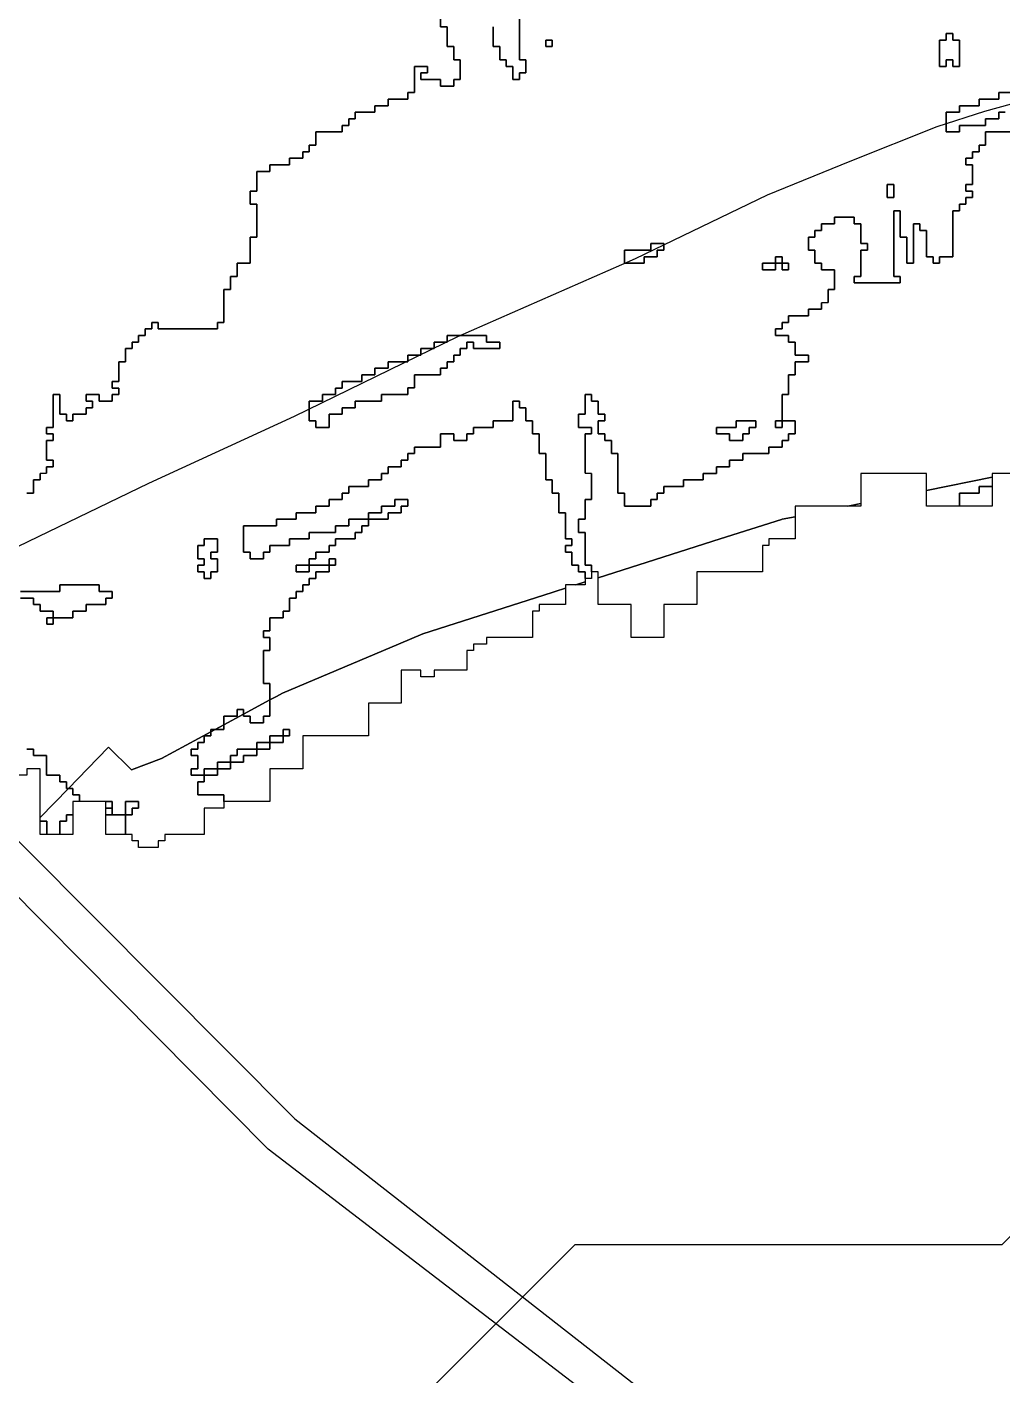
# Model space of a CAD drawing. Header units: metres. Extents: x 553506 to 563855, y 142925 to 150243.
# Drawn here: x 556518 to 556815, y 145345.3 to 145756 of the extents above; entities that cross this region are included whole.
import ezdxf

# ---------------------------------------------------------------- set-up
doc = ezdxf.new("R2010")
doc.units = ezdxf.units.M
for name, color, linetype in [('C-FLOOD_ZONE_3', 150, 'Continuous'), ('C-ROADS', 33, 'Continuous'), ('E-132KV-UGC-ALT', 8, 'Continuous')]:
    doc.layers.add(name, color=color, linetype=linetype)

msp = doc.modelspace()

# ---------------------------------------------------------------- linework, layer by layer
at = {"layer": 'C-FLOOD_ZONE_3'}
for points in [[(556643.9994, 145774.0006), (556643.9994, 145755.9994), (556645.999, 145755.999), (556645.9994, 145749.9994), (556647.999, 145749.999), (556647.9994, 145745.9994), (556649.999, 145745.999), (556649.999, 145740.001), (556647.9994, 145740.0006), (556647.999, 145738.001), (556644.001, 145738.001), (556644.0006, 145740.0006), (556638.001, 145740.001), (556638.001, 145741.999), (556640.0006, 145741.9994), (556640.0006, 145744.0006), (556635.9994, 145744.0006), (556635.999, 145736.001), (556633.9994, 145736.0006), (556633.999, 145734.001), (556627.9994, 145734.0006), (556627.999, 145732.001), (556623.9994, 145732.0006), (556623.999, 145730.001), (556617.9994, 145730.0006), (556617.999, 145728.001), (556615.9994, 145728.0006), (556615.999, 145726.001), (556613.9994, 145726.0006), (556613.999, 145724.001), (556605.9994, 145724.0006), (556605.999, 145720.001), (556603.9994, 145720.0006), (556603.999, 145718.001), (556601.9994, 145718.0006), (556601.999, 145716.001), (556597.9994, 145716.0006), (556597.999, 145714.001), (556591.9994, 145714.0006), (556591.999, 145712.001), (556587.9994, 145712.0006), (556587.999, 145706.001), (556585.9994, 145706.0006), (556585.9994, 145701.9994), (556587.999, 145701.999), (556587.999, 145692.001), (556585.9994, 145692.0006), (556585.999, 145684.001), (556581.9994, 145684.0006), (556581.999, 145680.001), (556579.9994, 145680.0006), (556579.999, 145676.001), (556577.9994, 145676.0006), (556577.999, 145666.001), (556575.9994, 145666.0006), (556575.999, 145664.001), (556558.001, 145664.001), (556558.0006, 145666.0006), (556555.9994, 145666.0006), (556555.999, 145664.001), (556553.9994, 145664.0006), (556553.999, 145662.001), (556551.9994, 145662.0006), (556551.999, 145660.001), (556549.9994, 145660.0006), (556549.999, 145658.001), (556547.9994, 145658.0006), (556547.999, 145654.001), (556545.9994, 145654.0006), (556545.999, 145648.001), (556543.9994, 145648.0006), (556543.9994, 145645.9994), (556545.999, 145645.999), (556545.999, 145644.001), (556543.9994, 145644.0006), (556543.999, 145642.001), (556540.001, 145642.001), (556540.0006, 145644.0006), (556535.9994, 145644.0006), (556535.9994, 145641.9994), (556537.999, 145641.999), (556537.999, 145640.001), (556535.9994, 145640.0006), (556535.999, 145638.001), (556531.9994, 145638.0006), (556531.999, 145636.001), (556530.001, 145636.001), (556530.0006, 145638.0006), (556528.001, 145638.001), (556528.0006, 145644.0006), (556525.9994, 145644.0006), (556525.999, 145634.001), (556523.9994, 145634.0006), (556523.9994, 145631.9994), (556525.999, 145631.999), (556525.999, 145630.001), (556523.9994, 145630.0006), (556523.9994, 145623.9994), (556525.999, 145623.999), (556525.999, 145622.001), (556523.9994, 145622.0006), (556523.999, 145620.001), (556521.9994, 145620.0006), (556521.999, 145618.001), (556519.9994, 145618.0006), (556519.999, 145614.001), (556517.9994, 145614.0006)], [(556517.9994, 145614.0006), (556519.999, 145614.001), (556519.9994, 145618.0006), (556521.999, 145618.001), (556521.9994, 145620.0006), (556523.999, 145620.001), (556523.9994, 145622.0006), (556525.999, 145622.001), (556525.999, 145623.999), (556523.9994, 145623.9994), (556523.9994, 145630.0006), (556525.999, 145630.001), (556525.999, 145631.999), (556523.9994, 145631.9994), (556523.9994, 145634.0006), (556525.999, 145634.001), (556525.9994, 145644.0006), (556528.0006, 145644.0006), (556528.001, 145638.001), (556530.0006, 145638.0006), (556530.001, 145636.001), (556531.999, 145636.001), (556531.9994, 145638.0006), (556535.999, 145638.001), (556535.9994, 145640.0006), (556537.999, 145640.001), (556537.999, 145641.999), (556535.9994, 145641.9994), (556535.9994, 145644.0006), (556540.0006, 145644.0006), (556540.001, 145642.001), (556543.999, 145642.001), (556543.9994, 145644.0006), (556545.999, 145644.001), (556545.999, 145645.999), (556543.9994, 145645.9994), (556543.9994, 145648.0006), (556545.999, 145648.001), (556545.9994, 145654.0006), (556547.999, 145654.001), (556547.9994, 145658.0006), (556549.999, 145658.001), (556549.9994, 145660.0006), (556551.999, 145660.001), (556551.9994, 145662.0006), (556553.999, 145662.001), (556553.9994, 145664.0006), (556555.999, 145664.001), (556555.9994, 145666.0006), (556558.0006, 145666.0006), (556558.001, 145664.001), (556575.999, 145664.001), (556575.9994, 145666.0006), (556577.999, 145666.001), (556577.9994, 145676.0006), (556579.999, 145676.001), (556579.9994, 145680.0006), (556581.999, 145680.001), (556581.9994, 145684.0006), (556585.999, 145684.001), (556585.9994, 145692.0006), (556587.999, 145692.001), (556587.999, 145701.999), (556585.9994, 145701.9994), (556585.9994, 145706.0006), (556587.999, 145706.001), (556587.9994, 145712.0006), (556591.999, 145712.001), (556591.9994, 145714.0006), (556597.999, 145714.001), (556597.9994, 145716.0006), (556601.999, 145716.001), (556601.9994, 145718.0006), (556603.999, 145718.001), (556603.9994, 145720.0006), (556605.999, 145720.001), (556605.9994, 145724.0006), (556613.999, 145724.001), (556613.9994, 145726.0006), (556615.999, 145726.001), (556615.9994, 145728.0006), (556617.999, 145728.001), (556617.9994, 145730.0006), (556623.999, 145730.001), (556623.9994, 145732.0006), (556627.999, 145732.001), (556627.9994, 145734.0006), (556633.999, 145734.001), (556633.9994, 145736.0006), (556635.999, 145736.001), (556635.9994, 145744.0006), (556640.0006, 145744.0006), (556640.0006, 145741.9994), (556638.001, 145741.999), (556638.001, 145740.001), (556644.0006, 145740.0006), (556644.001, 145738.001), (556647.999, 145738.001), (556647.9994, 145740.0006), (556649.999, 145740.001), (556649.999, 145745.999), (556647.9994, 145745.9994), (556647.999, 145749.999), (556645.9994, 145749.9994), (556645.999, 145755.999), (556643.9994, 145755.9994), (556643.9994, 145774.0006)], [(556667.999, 145763.999), (556667.9994, 145745.9994), (556669.999, 145745.999), (556669.999, 145742.001), (556667.9994, 145742.0006), (556667.999, 145740.001), (556666.001, 145740.001), (556666.0006, 145744.0006), (556664.001, 145744.001), (556664.0006, 145746.0006), (556662.001, 145746.001), (556662.0006, 145750.0006), (556660.001, 145750.001), (556660.0006, 145756.0006)], [(556660.0006, 145756.0006), (556660.001, 145750.001), (556662.0006, 145750.0006), (556662.001, 145746.001), (556664.0006, 145746.0006), (556664.001, 145744.001), (556666.0006, 145744.0006), (556666.001, 145740.001), (556667.999, 145740.001), (556667.9994, 145742.0006), (556669.999, 145742.001), (556669.999, 145745.999), (556667.9994, 145745.9994), (556667.999, 145763.999)], [(556816, 145730.001), (556813.9994, 145730.0006), (556813.999, 145728.001), (556809.9994, 145728.0006), (556809.999, 145726.001), (556808, 145726.001), (556804, 145726.001), (556801.9994, 145726.0006), (556801.999, 145724.001), (556800, 145724.001), (556798.001, 145724.001), (556798.001, 145726), (556798.001, 145728), (556798.001, 145729.999), (556802.0006, 145729.9994), (556802.001, 145731.999), (556808.0006, 145731.9994), (556808.001, 145733.999), (556814.0006, 145733.9994), (556814.001, 145735.999), (556822.0006, 145735.9994)], [(556822.0006, 145735.9994), (556814.001, 145735.999), (556814.0006, 145733.9994), (556808.001, 145733.999), (556808.0006, 145731.9994), (556802.001, 145731.999), (556802.0006, 145729.9994), (556798.001, 145729.999), (556798.001, 145728), (556798.001, 145726), (556798.001, 145724.001), (556800, 145724.001), (556801.999, 145724.001), (556801.9994, 145726.0006), (556804, 145726.001), (556808, 145726.001), (556809.999, 145726.001), (556809.9994, 145728.0006), (556813.999, 145728.001), (556813.9994, 145730.0006), (556816, 145730.001)], [(556822.0006, 145723.9994), (556814, 145723.999), (556812, 145723.999), (556810.001, 145723.999), (556810.0006, 145719.9994), (556808.001, 145719.999), (556808.0006, 145717.9994), (556806.001, 145717.999), (556806.0006, 145715.9994), (556804.001, 145715.999), (556804.001, 145714.001), (556806.0006, 145714.0006), (556806.0006, 145707.9994), (556804.001, 145707.999), (556804.001, 145706.001), (556806.0006, 145706.0006), (556806.0006, 145703.9994), (556804.001, 145703.999), (556804.0006, 145701.9994), (556802.001, 145701.999), (556802.0006, 145699.9994), (556800.001, 145699.999), (556800.0006, 145685.9994), (556796.001, 145685.999), (556796.0006, 145683.9994), (556793.9994, 145683.9994), (556793.999, 145685.999), (556791.9994, 145685.9994), (556791.999, 145693.999), (556789.9994, 145693.9994), (556789.999, 145695.999), (556788.001, 145695.999), (556788.0006, 145683.9994), (556785.9994, 145683.9994), (556785.999, 145691.999), (556783.9994, 145691.9994), (556783.999, 145699.999), (556782.001, 145699.999), (556782.001, 145680.001), (556784.0006, 145680.0006), (556784.0006, 145677.9994), (556769.9994, 145677.9994), (556769.9994, 145680.0006), (556771.999, 145680.001), (556771.9994, 145688.0006), (556773.999, 145688.001), (556773.999, 145689.999), (556771.9994, 145689.9994), (556771.999, 145695.999), (556769.9994, 145695.9994), (556769.999, 145697.999), (556764.001, 145697.999), (556764.0006, 145695.9994), (556760.001, 145695.999), (556760.0006, 145693.9994), (556758.001, 145693.999), (556758.0006, 145691.9994), (556756.001, 145691.999), (556756.001, 145688.001), (556758.0006, 145688.0006), (556758.001, 145684.001), (556760.0006, 145684.0006), (556760.001, 145682.001), (556764.0006, 145682.0006), (556764.0006, 145675.9994), (556762.001, 145675.999), (556762.0006, 145671.9994), (556760.001, 145671.999), (556760.0006, 145669.9994), (556756.001, 145669.999), (556756.0006, 145667.9994), (556750.001, 145667.999), (556750.0006, 145665.9994), (556748.001, 145665.999), (556748.0006, 145663.9994), (556746.001, 145663.999), (556746.001, 145662.001), (556750.0006, 145662.0006), (556750.001, 145660.001), (556752.0006, 145660.0006), (556752.001, 145656.001), (556756.0006, 145656.0006), (556756.0006, 145653.9994), (556752.001, 145653.999), (556752.0006, 145649.9994), (556750.001, 145649.999), (556750.0006, 145643.9994), (556748.001, 145643.999), (556748, 145636), (556752.0006, 145636.0006), (556752.0006, 145631.9994), (556750.001, 145631.999), (556750.0006, 145629.9994), (556748.001, 145629.999), (556748.0006, 145627.9994), (556744.001, 145627.999), (556744.0006, 145625.9994), (556736.001, 145625.999), (556736.0006, 145623.9994), (556732.001, 145623.999), (556732.0006, 145621.9994), (556728.001, 145621.999), (556728.0006, 145619.9994), (556724.001, 145619.999), (556724.0006, 145617.9994), (556718.001, 145617.999), (556718.0006, 145615.9994), (556712.001, 145615.999), (556712.0006, 145613.9994), (556710.001, 145613.999), (556710.0006, 145611.9994), (556708.001, 145611.999), (556708.0006, 145609.9994), (556699.9994, 145609.9994), (556699.999, 145613.999), (556697.9994, 145613.9994), (556697.999, 145625.999), (556695.9994, 145625.9994), (556695.999, 145629.999), (556693.9994, 145629.9994), (556693.999, 145631.999), (556691.9994, 145631.9994), (556691.9994, 145636.0006), (556693.999, 145636.001), (556693.999, 145637.999), (556691.9994, 145637.9994), (556691.999, 145641.999), (556689.9994, 145641.9994), (556689.999, 145643.999), (556688.001, 145643.999), (556688.0006, 145637.9994), (556686.001, 145637.999), (556686.001, 145634.001), (556690.0006, 145634.0006), (556690.0006, 145631.9994), (556688.001, 145631.999), (556688.001, 145620.001), (556690.0006, 145620.0006), (556690.0006, 145611.9994), (556688.001, 145611.999), (556688.0006, 145605.9994), (556686.001, 145605.999), (556686.001, 145602.001), (556688.0006, 145602.0006), (556688.001, 145592.001), (556690.0006, 145592.0006), (556690.0005, 145590), (556690, 145588), (556687.9997, 145588), (556687.999, 145589.999), (556685.9994, 145589.9994), (556685.999, 145591.999), (556683.9994, 145591.9994), (556683.999, 145595.999), (556681.9994, 145595.9994), (556681.9994, 145598.0006), (556683.999, 145598.001), (556683.999, 145599.999), (556681.9994, 145599.9994), (556681.999, 145607.999), (556679.9994, 145607.9994), (556679.999, 145612), (556679.999, 145613.999), (556677.9994, 145613.9994), (556677.999, 145617.999), (556675.9994, 145617.9994), (556675.999, 145620), (556675.999, 145624), (556675.999, 145625.999), (556673.9994, 145625.9994), (556673.999, 145628), (556673.999, 145631.999), (556671.9994, 145631.9994), (556671.999, 145634), (556671.999, 145635.999), (556669.9994, 145635.9994), (556669.999, 145638), (556669.999, 145639.999), (556667.9994, 145639.9994), (556667.999, 145641.999), (556666.001, 145641.999), (556666.0006, 145635.9994), (556660.001, 145635.999), (556660.0006, 145633.9994), (556654.001, 145633.999), (556654.0006, 145631.9994), (556652.001, 145631.999), (556652.0006, 145629.9994), (556647.9994, 145629.9994), (556647.999, 145631.999), (556644.001, 145631.999), (556644.0006, 145627.9994), (556636.001, 145627.999), (556636.0006, 145625.9994), (556634.001, 145625.999), (556634.0006, 145623.9994), (556632.001, 145623.999), (556632.0006, 145621.9994), (556628.001, 145621.999), (556628.0006, 145619.9994), (556626.001, 145619.999), (556626.0006, 145617.9994), (556622.001, 145617.999), (556622.0006, 145615.9994), (556616.001, 145615.999), (556616.0006, 145613.9994), (556614.001, 145613.999), (556614.0006, 145611.9994), (556610.001, 145611.999), (556610.0006, 145609.9994), (556606.001, 145609.999), (556606.0006, 145607.9994), (556600.001, 145607.999), (556600.0006, 145605.9994), (556594.001, 145605.999), (556594.0006, 145603.9994), (556584.001, 145603.999), (556584.001, 145596.001), (556586.0006, 145596.0006), (556586.001, 145594.001), (556589.999, 145594.001), (556589.9994, 145596.0006), (556591.999, 145596.001), (556591.9994, 145598.0006), (556597.999, 145598.001), (556597.9994, 145600.0006), (556603.999, 145600.001), (556603.9994, 145602.0006), (556611.999, 145602.001), (556611.9994, 145604.0006), (556615.999, 145604.001), (556615.9994, 145606.0006), (556622, 145606), (556622.0006, 145603.9994), (556620.001, 145603.999), (556620.0006, 145601.9994), (556618.001, 145601.999), (556618.0006, 145599.9994), (556612.001, 145599.999), (556612.0006, 145597.9994), (556610.001, 145597.999), (556610.0006, 145595.9994), (556606.001, 145595.999), (556606.0006, 145593.9994), (556604.001, 145593.999), (556604, 145592), (556610, 145592), (556610.0006, 145589.9994), (556606.001, 145589.999), (556606.001, 145589.999), (556606.0006, 145587.9994), (556604.001, 145587.999), (556604.0006, 145585.9994), (556602.001, 145585.999), (556602.0006, 145583.9994), (556600.001, 145583.999), (556600.0006, 145581.9994), (556598.001, 145581.999), (556598.0006, 145577.9994), (556596.001, 145577.999), (556596.0006, 145575.9994), (556592.001, 145575.999), (556592.0006, 145571.9994), (556590.001, 145571.999), (556590.001, 145570.001), (556592.0006, 145570.0006), (556592.0006, 145565.9994), (556590.001, 145565.999), (556590.001, 145556.001), (556592.0006, 145556.0006), (556592.001, 145550.9612), (556583.999, 145546.6489), (556583.999, 145547.999), (556582.001, 145547.999), (556582.0006, 145545.9994), (556578.001, 145545.999), (556578.001, 145543.4166), (556575.3705, 145541.999), (556574.001, 145541.999), (556574.001, 145541.261), (556558.95, 145533.15), (556549.85, 145529.63), (556542.7885, 145536.5597), (556536.4362, 145530), (556530.6249, 145523.999), (556529.9994, 145523.9994), (556529.999, 145525.999), (556527.9994, 145525.9994), (556527.999, 145527.999), (556523.9994, 145527.9994), (556523.999, 145533.999), (556522, 145533.999), (556519.9994, 145533.9994), (556519.999, 145535.999), (556517.9994, 145535.9994)], [(556822, 145620), (556812, 145620), (556812, 145618.8145), (556792, 145614.8075), (556792, 145620), (556772, 145620), (556772, 145610.8005), (556768.0046, 145610), (556752, 145610), (556752, 145606.7935), (556748.0396, 145606), (556747.84, 145605.96), (556729.1313, 145600), (556692, 145588.1711), (556692, 145590), (556690.001, 145590), (556690.0006, 145592.0006), (556688.001, 145592.001), (556688.001, 145592.001), (556688.0006, 145602.0006), (556686.001, 145602.001), (556686.001, 145605.999), (556688.0006, 145605.9994), (556688.001, 145611.999), (556690.0006, 145611.9994), (556690.0006, 145620.0006), (556688.001, 145620.001), (556688.001, 145631.999), (556690.0006, 145631.9994), (556690.0006, 145634.0006), (556686.001, 145634.001), (556686.001, 145637.999), (556688.0006, 145637.9994), (556688.001, 145643.999), (556689.999, 145643.999), (556689.9994, 145641.9994), (556691.999, 145641.999), (556691.9994, 145637.9994), (556693.999, 145637.999), (556693.999, 145636.001), (556691.9994, 145636.0006), (556691.9994, 145631.9994), (556693.999, 145631.999), (556693.9994, 145629.9994), (556695.999, 145629.999), (556695.9994, 145625.9994), (556697.999, 145625.999), (556697.9994, 145613.9994), (556699.999, 145613.999), (556699.9994, 145609.9994), (556708.0006, 145609.9994), (556708.001, 145611.999), (556710.0006, 145611.9994), (556710.001, 145613.999), (556712.0006, 145613.9994), (556712.001, 145615.999), (556718.0006, 145615.9994), (556718.001, 145617.999), (556724.0006, 145617.9994), (556724.001, 145619.999), (556728.0006, 145619.9994), (556728.001, 145621.999), (556732.0006, 145621.9994), (556732.001, 145623.999), (556736.0006, 145623.9994), (556736.001, 145625.999), (556744.0006, 145625.9994), (556744.001, 145627.999), (556748.0006, 145627.9994), (556748.001, 145629.999), (556750.0006, 145629.9994), (556750.001, 145631.999), (556752.0006, 145631.9994), (556752.0006, 145636.0006), (556748, 145636), (556748.001, 145643.999), (556750.0006, 145643.9994), (556750.001, 145649.999), (556752.0006, 145649.9994), (556752.001, 145653.999), (556756.0006, 145653.9994), (556756.0006, 145656.0006), (556752.001, 145656.001), (556752.0006, 145660.0006), (556750.001, 145660.001), (556750.0006, 145662.0006), (556746.001, 145662.001), (556746.001, 145663.999), (556748.0006, 145663.9994), (556748.001, 145665.999), (556750.0006, 145665.9994), (556750.001, 145667.999), (556756.0006, 145667.9994), (556756.001, 145669.999), (556760.0006, 145669.9994), (556760.001, 145671.999), (556762.0006, 145671.9994), (556762.001, 145675.999), (556764.0006, 145675.9994), (556764.0006, 145682.0006), (556760.001, 145682.001), (556760.0006, 145684.0006), (556758.001, 145684.001), (556758.0006, 145688.0006), (556756.001, 145688.001), (556756.001, 145691.999), (556758.0006, 145691.9994), (556758.001, 145693.999), (556760.0006, 145693.9994), (556760.001, 145695.999), (556764.0006, 145695.9994), (556764.001, 145697.999), (556769.999, 145697.999), (556769.9994, 145695.9994), (556771.999, 145695.999), (556771.9994, 145689.9994), (556773.999, 145689.999), (556773.999, 145688.001), (556771.9994, 145688.0006), (556771.999, 145680.001), (556769.9994, 145680.0006), (556769.9994, 145677.9994), (556784.0006, 145677.9994), (556784.0006, 145680.0006), (556782.001, 145680.001), (556782.001, 145699.999), (556783.999, 145699.999), (556783.9994, 145691.9994), (556785.999, 145691.999), (556785.9994, 145683.9994), (556788.0006, 145683.9994), (556788.001, 145695.999), (556789.999, 145695.999), (556789.9994, 145693.9994), (556791.999, 145693.999), (556791.9994, 145685.9994), (556793.999, 145685.999), (556793.9994, 145683.9994), (556796.0006, 145683.9994), (556796.001, 145685.999), (556800.0006, 145685.9994), (556800.001, 145699.999), (556802.0006, 145699.9994), (556802.001, 145701.999), (556804.0006, 145701.9994), (556804.001, 145703.999), (556806.0006, 145703.9994), (556806.0006, 145706.0006), (556804.001, 145706.001), (556804.001, 145707.999), (556806.0006, 145707.9994), (556806.0006, 145714.0006), (556804.001, 145714.001), (556804.001, 145715.999), (556806.0006, 145715.9994), (556806.001, 145717.999), (556808.0006, 145717.9994), (556808.001, 145719.999), (556810.0006, 145719.9994), (556810.001, 145723.999), (556812, 145723.999), (556814, 145723.999), (556822.0006, 145723.9994)], [(556515.9994, 145583.9994), (556528.0006, 145583.9994), (556528.001, 145585.999), (556539.999, 145585.999), (556539.9994, 145583.9994), (556543.999, 145583.999), (556543.999, 145582.001), (556541.9994, 145582.0006), (556541.999, 145580.001), (556535.9994, 145580.0006), (556535.999, 145578.001), (556531.9994, 145578.0006), (556531.999, 145576.001), (556526, 145576), (556526.0006, 145578.0006), (556522.001, 145578.001), (556522.0006, 145580.0006), (556520.001, 145580.001), (556520.0006, 145582.0006), (556515.9994, 145582.0006)], [(556515.9994, 145582.0006), (556520.0006, 145582.0006), (556520.001, 145580.001), (556522.0006, 145580.0006), (556522.001, 145578.001), (556526.0006, 145578.0006), (556526, 145576), (556531.999, 145576.001), (556531.9994, 145578.0006), (556535.999, 145578.001), (556535.9994, 145580.0006), (556541.999, 145580.001), (556541.9994, 145582.0006), (556543.999, 145582.001), (556543.999, 145583.999), (556539.9994, 145583.9994), (556539.999, 145585.999), (556528.001, 145585.999), (556528.0006, 145583.9994), (556515.9994, 145583.9994)], [(556517.9994, 145535.9994), (556519.999, 145535.999), (556519.9994, 145533.9994), (556522, 145533.999), (556523.999, 145533.999), (556523.9994, 145527.9994), (556527.999, 145527.999), (556527.9994, 145525.9994), (556529.999, 145525.999), (556529.9994, 145523.9994), (556530.6249, 145523.999), (556522, 145515.0926), (556522, 145518), (556522, 145530), (556518, 145530), (556518, 145528), (556514, 145528)]]:
    msp.add_lwpolyline(points, dxfattribs=at)
for points in [[(556676.001, 145750.001), (556676.001, 145751.999), (556677.999, 145751.999), (556677.999, 145750.001), (556676.001, 145750.001)], [(556677.999, 145751.999), (556676.001, 145751.999), (556676.001, 145750.001), (556677.999, 145750.001), (556677.999, 145751.999)], [(556799.999, 145753.999), (556799.9994, 145751.9994), (556801.999, 145751.999), (556801.999, 145744.001), (556800.001, 145744.001), (556800.0006, 145746.0006), (556797.9994, 145746.0006), (556797.999, 145744.001), (556796.001, 145744.001), (556796.001, 145748), (556796.001, 145751.999), (556798.0006, 145751.9994), (556798.001, 145753.999), (556799.999, 145753.999)], [(556800.001, 145744.001), (556801.999, 145744.001), (556801.999, 145751.999), (556799.9994, 145751.9994), (556799.999, 145753.999), (556798.001, 145753.999), (556798.0006, 145751.9994), (556796.001, 145751.999), (556796.001, 145748), (556796.001, 145744.001), (556797.999, 145744.001), (556797.9994, 145746.0006), (556800.0006, 145746.0006), (556800.001, 145744.001)], [(556780.001, 145704.001), (556780.001, 145707.999), (556781.999, 145707.999), (556781.999, 145704.001), (556780.001, 145704.001)], [(556781.999, 145704.001), (556781.999, 145707.999), (556780.001, 145707.999), (556780.001, 145704.001), (556781.999, 145704.001)], [(556710, 145689.999), (556711.999, 145689.999), (556711.999, 145688.001), (556709.9994, 145688.0006), (556709.999, 145686.001), (556708, 145686.001), (556705.9994, 145686.0006), (556705.999, 145684.001), (556704, 145684.001), (556700.001, 145684.001), (556700.001, 145687.999), (556708.0006, 145687.9994), (556708.001, 145689.999), (556710, 145689.999)], [(556709.999, 145686.001), (556709.9994, 145688.0006), (556711.999, 145688.001), (556711.999, 145689.999), (556710, 145689.999), (556708.001, 145689.999), (556708.0006, 145687.9994), (556700.001, 145687.999), (556700.001, 145684.001), (556704, 145684.001), (556705.999, 145684.001), (556705.9994, 145686.0006), (556708, 145686.001), (556709.999, 145686.001)], [(556746, 145684), (556746.001, 145685.999), (556747.999, 145685.999), (556748, 145684), (556746, 145684)], [(556746.001, 145685.999), (556746, 145684), (556748, 145684), (556747.999, 145685.999), (556746.001, 145685.999)], [(556742.001, 145682.001), (556742.001, 145683.999), (556746, 145684), (556745.999, 145682.001), (556742.001, 145682.001)], [(556742.001, 145683.999), (556742.001, 145682.001), (556745.999, 145682.001), (556746, 145684), (556742.001, 145683.999)], [(556748.001, 145682.001), (556748, 145684), (556749.999, 145683.999), (556749.999, 145682.001), (556748.001, 145682.001)], [(556748.001, 145682.001), (556749.999, 145682.001), (556749.999, 145683.999), (556748, 145684), (556748.001, 145682.001)], [(556609.9994, 145638.0006), (556609.999, 145634.001), (556606.001, 145634.001), (556606.0006, 145636.0006), (556604.001, 145636.001), (556604.001, 145638), (556604.001, 145640), (556604.001, 145641.999), (556608.0006, 145641.9994), (556608.001, 145643.999), (556610, 145643.999), (556612.0006, 145643.9994), (556612.001, 145645.999), (556614.0006, 145645.9994), (556614.001, 145647.999), (556616, 145647.999), (556620.0006, 145647.9994), (556620.001, 145649.999), (556624.0006, 145649.9994), (556624.001, 145651.999), (556626, 145651.999), (556628.0006, 145651.9994), (556628.001, 145653.999), (556632, 145653.999), (556634.0006, 145653.9994), (556634.001, 145655.999), (556636, 145655.999), (556638.0006, 145655.9994), (556638.001, 145657.999), (556640, 145657.999), (556642.0006, 145657.9994), (556642.001, 145659.999), (556644, 145659.999), (556646.0006, 145659.9994), (556646.001, 145661.999), (556648, 145661.999), (556656, 145661.999), (556657.999, 145661.999), (556657.9994, 145659.9994), (556661.999, 145659.999), (556661.999, 145658.001), (556656, 145658.001), (556654.001, 145658.001), (556654.0006, 145660.0006), (556651.9994, 145660.0006), (556651.999, 145658.001), (556649.9994, 145658.0006), (556649.999, 145656.001), (556647.9994, 145656.0006), (556647.999, 145654.001), (556645.9994, 145654.0006), (556645.999, 145652.001), (556643.9994, 145652.0006), (556643.999, 145650.001), (556640, 145650.001), (556638, 145650.001), (556635.9994, 145650.0006), (556635.999, 145646.001), (556633.9994, 145646.0006), (556633.999, 145644.001), (556630, 145644.001), (556625.9994, 145644.0006), (556625.999, 145642.001), (556624, 145642.001), (556617.9994, 145642.0006), (556617.999, 145640.001), (556613.9994, 145640.0006), (556613.999, 145638.001), (556609.9994, 145638.0006)], [(556609.999, 145634.001), (556609.9994, 145638.0006), (556613.999, 145638.001), (556613.9994, 145640.0006), (556617.999, 145640.001), (556617.9994, 145642.0006), (556624, 145642.001), (556625.999, 145642.001), (556625.9994, 145644.0006), (556630, 145644.001), (556633.999, 145644.001), (556633.9994, 145646.0006), (556635.999, 145646.001), (556635.9994, 145650.0006), (556638, 145650.001), (556640, 145650.001), (556643.999, 145650.001), (556643.9994, 145652.0006), (556645.999, 145652.001), (556645.9994, 145654.0006), (556647.999, 145654.001), (556647.9994, 145656.0006), (556649.999, 145656.001), (556649.9994, 145658.0006), (556651.999, 145658.001), (556651.9994, 145660.0006), (556654.0006, 145660.0006), (556654.001, 145658.001), (556656, 145658.001), (556661.999, 145658.001), (556661.999, 145659.999), (556657.9994, 145659.9994), (556657.999, 145661.999), (556656, 145661.999), (556648, 145661.999), (556646.001, 145661.999), (556646.0006, 145659.9994), (556644, 145659.999), (556642.001, 145659.999), (556642.0006, 145657.9994), (556640, 145657.999), (556638.001, 145657.999), (556638.0006, 145655.9994), (556636, 145655.999), (556634.001, 145655.999), (556634.0006, 145653.9994), (556632, 145653.999), (556628.001, 145653.999), (556628.0006, 145651.9994), (556626, 145651.999), (556624.001, 145651.999), (556624.0006, 145649.9994), (556620.001, 145649.999), (556620.0006, 145647.9994), (556616, 145647.999), (556614.001, 145647.999), (556614.0006, 145645.9994), (556612.001, 145645.999), (556612.0006, 145643.9994), (556610, 145643.999), (556608.001, 145643.999), (556608.0006, 145641.9994), (556604.001, 145641.999), (556604.001, 145640), (556604.001, 145638), (556604.001, 145636.001), (556606.0006, 145636.0006), (556606.001, 145634.001), (556609.999, 145634.001)], [(556590.001, 145565.999), (556592.0006, 145565.9994), (556592.0006, 145570.0006), (556590.001, 145570.001), (556590.001, 145571.999), (556592.0006, 145571.9994), (556592.001, 145575.999), (556596.0006, 145575.9994), (556596.001, 145577.999), (556598.0006, 145577.9994), (556598.001, 145581.999), (556600.0006, 145581.9994), (556600.001, 145583.999), (556602.0006, 145583.9994), (556602.001, 145585.999), (556604.0006, 145585.9994), (556604.001, 145587.999), (556606.0006, 145587.9994), (556606.001, 145589.999), (556610.0006, 145589.9994), (556610, 145592), (556604, 145592), (556604.001, 145593.999), (556606.0006, 145593.9994), (556606.001, 145595.999), (556610.0006, 145595.9994), (556610.001, 145597.999), (556612.0006, 145597.9994), (556612.001, 145599.999), (556618.0006, 145599.9994), (556618.001, 145601.999), (556620.0006, 145601.9994), (556620.001, 145603.999), (556622.0006, 145603.9994), (556622, 145606), (556615.9994, 145606.0006), (556615.999, 145604.001), (556611.9994, 145604.0006), (556611.999, 145602.001), (556603.9994, 145602.0006), (556603.999, 145600.001), (556597.9994, 145600.0006), (556597.999, 145598.001), (556591.9994, 145598.0006), (556591.999, 145596.001), (556589.9994, 145596.0006), (556589.999, 145594.001), (556586.001, 145594.001), (556586.0006, 145596.0006), (556584.001, 145596.001), (556584.001, 145603.999), (556594.0006, 145603.9994), (556594.001, 145605.999), (556600.0006, 145605.9994), (556600.001, 145607.999), (556606.0006, 145607.9994), (556606.001, 145609.999), (556610.0006, 145609.9994), (556610.001, 145611.999), (556614.0006, 145611.9994), (556614.001, 145613.999), (556616.0006, 145613.9994), (556616.001, 145615.999), (556622.0006, 145615.9994), (556622.001, 145617.999), (556626.0006, 145617.9994), (556626.001, 145619.999), (556628.0006, 145619.9994), (556628.001, 145621.999), (556632.0006, 145621.9994), (556632.001, 145623.999), (556634.0006, 145623.9994), (556634.001, 145625.999), (556636.0006, 145625.9994), (556636.001, 145627.999), (556644.0006, 145627.9994), (556644.001, 145631.999), (556647.999, 145631.999), (556647.9994, 145629.9994), (556652.0006, 145629.9994), (556652.001, 145631.999), (556654.0006, 145631.9994), (556654.001, 145633.999), (556660.0006, 145633.9994), (556660.001, 145635.999), (556666.0006, 145635.9994), (556666.001, 145641.999), (556667.999, 145641.999), (556667.9994, 145639.9994), (556669.999, 145639.999), (556669.999, 145638), (556669.9994, 145635.9994), (556671.999, 145635.999), (556671.999, 145634), (556671.9994, 145631.9994), (556673.999, 145631.999), (556673.999, 145628), (556673.9994, 145625.9994), (556675.999, 145625.999), (556675.999, 145624), (556675.999, 145620), (556675.9994, 145617.9994), (556677.999, 145617.999), (556677.9994, 145613.9994), (556679.999, 145613.999), (556679.999, 145612), (556679.9994, 145607.9994), (556681.999, 145607.999), (556681.9994, 145599.9994), (556683.999, 145599.999), (556683.999, 145598.001), (556681.9994, 145598.0006), (556681.9994, 145595.9994), (556683.999, 145595.999), (556683.9994, 145591.9994), (556685.999, 145591.999), (556685.9994, 145589.9994), (556687.999, 145589.999), (556687.999, 145586.8965), (556685.1848, 145586), (556682, 145586), (556682, 145584.9854), (556678.9067, 145584), (556678, 145583.7112), (556638.57, 145571.15), (556631.1418, 145568), (556595.84, 145553.03), (556594, 145552.0384), (556592.001, 145550.9612), (556592.0006, 145556.0006), (556590.001, 145556.001), (556590.001, 145565.999)], [(556739.999, 145634.001), (556737.9994, 145634.0006), (556737.999, 145632.001), (556735.9994, 145632.0006), (556735.999, 145630.001), (556732.001, 145630.001), (556732.0006, 145632.0006), (556728.001, 145632.001), (556728.001, 145633.999), (556734.0006, 145633.9994), (556734.001, 145635.999), (556739.999, 145635.999), (556739.999, 145634.001)], [(556737.9994, 145634.0006), (556739.999, 145634.001), (556739.999, 145635.999), (556734.001, 145635.999), (556734.0006, 145633.9994), (556728.001, 145633.999), (556728.001, 145632.001), (556732.0006, 145632.0006), (556732.001, 145630.001), (556735.999, 145630.001), (556735.9994, 145632.0006), (556737.999, 145632.001), (556737.9994, 145634.0006)], [(556746.001, 145635.999), (556748, 145636), (556747.999, 145634.001), (556746.001, 145634.001), (556746.001, 145635.999)], [(556746.001, 145635.999), (556746.001, 145634.001), (556747.999, 145634.001), (556748, 145636), (556746.001, 145635.999)], [(556802, 145610), (556800, 145610), (556792, 145610), (556792, 145614.8075), (556812, 145618.8145), (556812, 145616), (556808, 145616), (556808, 145614), (556802, 145614), (556802, 145610)], [(556802, 145610), (556802, 145614), (556808, 145614), (556808, 145616), (556812, 145616), (556812, 145610), (556802, 145610)], [(556628.0006, 145605.9994), (556628.001, 145607.999), (556632.0006, 145607.9994), (556632.001, 145609.999), (556634.0006, 145609.9994), (556634.0006, 145612.0006), (556629.9994, 145612.0006), (556629.999, 145610.001), (556625.9994, 145610.0006), (556625.999, 145608.001), (556621.9994, 145608.0006), (556622, 145606), (556628.0006, 145605.9994)], [(556621.9994, 145608.0006), (556625.999, 145608.001), (556625.9994, 145610.0006), (556629.999, 145610.001), (556629.9994, 145612.0006), (556634.0006, 145612.0006), (556634.0006, 145609.9994), (556632.001, 145609.999), (556632.0006, 145607.9994), (556628.001, 145607.999), (556628.0006, 145605.9994), (556622, 145606), (556621.9994, 145608.0006)], [(556768.0046, 145610), (556772, 145610.8005), (556772, 145610), (556768.0046, 145610)], [(556747.84, 145605.96), (556748.0396, 145606), (556752, 145606.7935), (556752, 145600), (556750, 145600), (556744, 145600), (556744, 145598), (556742, 145598), (556742, 145590), (556722, 145590), (556722, 145580), (556712, 145580), (556712, 145570), (556702, 145570), (556702, 145580), (556692, 145580), (556692, 145588.1711), (556729.1313, 145600), (556747.84, 145605.96)], [(556570.001, 145594.001), (556570.001, 145597.999), (556572.0006, 145597.9994), (556572.001, 145599.999), (556575.999, 145599.999), (556575.999, 145596.001), (556573.9994, 145596.0006), (556573.9994, 145593.9994), (556575.999, 145593.999), (556575.999, 145590.001), (556573.9994, 145590.0006), (556573.999, 145588.001), (556572.001, 145588.001), (556572.0006, 145590.0006), (556570.001, 145590.001), (556570.001, 145591.999), (556572.0006, 145591.9994), (556572.0006, 145594.0006), (556570.001, 145594.001)], [(556575.999, 145593.999), (556573.9994, 145593.9994), (556573.9994, 145596.0006), (556575.999, 145596.001), (556575.999, 145599.999), (556572.001, 145599.999), (556572.0006, 145597.9994), (556570.001, 145597.999), (556570.001, 145594.001), (556572.0006, 145594.0006), (556572.0006, 145591.9994), (556570.001, 145591.999), (556570.001, 145590.001), (556572.0006, 145590.0006), (556572.001, 145588.001), (556573.999, 145588.001), (556573.9994, 145590.0006), (556575.999, 145590.001), (556575.999, 145593.999)], [(556604, 145592), (556603.999, 145590.001), (556600.001, 145590.001), (556600.001, 145591.999), (556604, 145592)], [(556600.001, 145591.999), (556600.001, 145590.001), (556603.999, 145590.001), (556604, 145592), (556600.001, 145591.999)], [(556612.0006, 145591.9994), (556612.0006, 145594.0006), (556609.9994, 145594.0006), (556610, 145592), (556612.0006, 145591.9994)], [(556609.9994, 145594.0006), (556612.0006, 145594.0006), (556612.0006, 145591.9994), (556610, 145592), (556609.9994, 145594.0006)], [(556685.1848, 145586), (556687.999, 145586.8965), (556687.999, 145586), (556685.1848, 145586)], [(556578.0006, 145522.0006), (556570.001, 145522.001), (556570.001, 145525.999), (556572.0006, 145525.9994), (556572, 145528), (556568.001, 145528.001), (556568.001, 145529.999), (556570.0006, 145529.9994), (556570.0006, 145534.0006), (556568.001, 145534.001), (556568.001, 145535.999), (556570.0006, 145535.9994), (556570.001, 145537.999), (556572.0006, 145537.9994), (556572.001, 145539.999), (556574.0006, 145539.9994), (556574.001, 145541.261), (556575.3705, 145541.999), (556578.0006, 145541.9994), (556578.001, 145543.4166), (556583.999, 145546.6489), (556583.9994, 145545.9994), (556585.999, 145545.999), (556585.9994, 145543.9994), (556590.0006, 145543.9994), (556590.001, 145545.999), (556592.0006, 145545.9994), (556592.001, 145550.9612), (556594, 145552.0384), (556595.84, 145553.03), (556631.1418, 145568), (556638.57, 145571.15), (556678, 145583.7112), (556678.9067, 145584), (556682, 145584.9854), (556682, 145584), (556682, 145580), (556678, 145580), (556674, 145580), (556674, 145578), (556672, 145578), (556672, 145570), (556662, 145570), (556658, 145570), (556658, 145568), (556654, 145568), (556654, 145566), (556652, 145566), (556652, 145560), (556644, 145560), (556642, 145560), (556642, 145558), (556638, 145558), (556638, 145560), (556634, 145560), (556632, 145560), (556632, 145550), (556622, 145550), (556622, 145540), (556602, 145540), (556602, 145534), (556602, 145530), (556598, 145530), (556592, 145530), (556592, 145528), (556592, 145520), (556582, 145520), (556580.0006, 145520.0006), (556578.001, 145520.001), (556578.0006, 145522.0006)], [(556526, 145576), (556525.999, 145574.001), (556524.001, 145574.001), (556524.001, 145575.999), (556526, 145576)], [(556524.001, 145575.999), (556524.001, 145574.001), (556525.999, 145574.001), (556526, 145576), (556524.001, 145575.999)], [(556590.0006, 145543.9994), (556585.9994, 145543.9994), (556585.999, 145545.999), (556583.9994, 145545.9994), (556583.999, 145546.6489), (556592.001, 145550.9612), (556592.0006, 145545.9994), (556590.001, 145545.999), (556590.0006, 145543.9994)], [(556582.0006, 145545.9994), (556582.001, 145547.999), (556583.999, 145547.999), (556583.999, 145546.6489), (556578.001, 145543.4166), (556578.001, 145545.999), (556582.0006, 145545.9994)], [(556550, 145510), (556548, 145510), (556548.0005, 145516.0005), (556544, 145516), (556544, 145520), (556542, 145520), (556540, 145520), (556533.999, 145520), (556533.999, 145521.999), (556531.9994, 145521.9994), (556531.999, 145523.999), (556530.6249, 145523.999), (556536.4362, 145530), (556542.7885, 145536.5597), (556549.85, 145529.63), (556558.95, 145533.15), (556574.001, 145541.261), (556574.0006, 145539.9994), (556572.001, 145539.999), (556572.0006, 145537.9994), (556570.001, 145537.999), (556570.0006, 145535.9994), (556568.001, 145535.999), (556568.001, 145534.001), (556570.0006, 145534.0006), (556570.0006, 145529.9994), (556568.001, 145529.999), (556568.001, 145528.001), (556572, 145528), (556572.0006, 145525.9994), (556570.001, 145525.999), (556570.001, 145522.001), (556578.0006, 145522.0006), (556578.0005, 145520.0005), (556578, 145518), (556572, 145518), (556572, 145516), (556572, 145510), (556564, 145510), (556560, 145510), (556560, 145508), (556558, 145508), (556558, 145506), (556552, 145506), (556552, 145508), (556550, 145508), (556550, 145510)], [(556574.001, 145541.261), (556574.001, 145541.999), (556575.3705, 145541.999), (556574.001, 145541.261)], [(556578.001, 145543.4166), (556578.0006, 145541.9994), (556575.3705, 145541.999), (556578.001, 145543.4166)], [(556598.0006, 145539.9994), (556598.0006, 145542.0006), (556595.9994, 145542.0006), (556596, 145540), (556598.0006, 145539.9994)], [(556595.9994, 145542.0006), (556598.0006, 145542.0006), (556598.0006, 145539.9994), (556596, 145540), (556595.9994, 145542.0006)], [(556592.0006, 145535.9994), (556592, 145538), (556587.9994, 145538.0006), (556588, 145536), (556592.0006, 145535.9994)], [(556587.9994, 145538.0006), (556592, 145538), (556592.0006, 145535.9994), (556588, 145536), (556587.9994, 145538.0006)], [(556596.0006, 145537.9994), (556596, 145540), (556591.9994, 145540.0006), (556592, 145538), (556596.0006, 145537.9994)], [(556591.9994, 145540.0006), (556596, 145540), (556596.0006, 145537.9994), (556592, 145538), (556591.9994, 145540.0006)], [(556584.0006, 145531.9994), (556584.001, 145533.999), (556588.0006, 145533.9994), (556588, 145536), (556581.9994, 145536.0006), (556581.999, 145534.001), (556579.9994, 145534.0006), (556580, 145532), (556584.0006, 145531.9994)], [(556579.9994, 145534.0006), (556581.999, 145534.001), (556581.9994, 145536.0006), (556588, 145536), (556588.0006, 145533.9994), (556584.001, 145533.999), (556584.0006, 145531.9994), (556580, 145532), (556579.9994, 145534.0006)], [(556576.0006, 145527.9994), (556576, 145530), (556571.9994, 145530.0006), (556572, 145528), (556576.0006, 145527.9994)], [(556571.9994, 145530.0006), (556576, 145530), (556576.0006, 145527.9994), (556572, 145528), (556571.9994, 145530.0006)], [(556580.0006, 145529.9994), (556580, 145532), (556575.9994, 145532.0006), (556576, 145530), (556580.0006, 145529.9994)], [(556575.9994, 145532.0006), (556580, 145532), (556580.0006, 145529.9994), (556576, 145530), (556575.9994, 145532.0006)], [(556533.999, 145520), (556532, 145520), (556532, 145516), (556530, 145516), (556530, 145514), (556528, 145514), (556528, 145510), (556524, 145510), (556524, 145514), (556522, 145514), (556522, 145515.0926), (556530.6249, 145523.999), (556531.999, 145523.999), (556531.9994, 145521.9994), (556533.999, 145521.999), (556533.999, 145520)], [(556542, 145520), (556544, 145520), (556543.9994, 145517.999), (556542.0005, 145517.999), (556542, 145520)], [(556543.999, 145516.001), (556542.001, 145516.001), (556542.001, 145517.999), (556543.999, 145517.999), (556543.999, 145516.001)], [(556549.999, 145516.001), (556549.9994, 145518.0006), (556551.999, 145518.001), (556551.999, 145519.999), (556548.001, 145519.999), (556548.0005, 145516.0005), (556549.999, 145516.001)], [(556548.001, 145516.001), (556548.001, 145519.999), (556551.999, 145519.999), (556551.999, 145518.001), (556549.9994, 145518.0006), (556549.999, 145516.001), (556548.001, 145516.001)], [(556524, 145514), (556524, 145510), (556522, 145510), (556522, 145514), (556524, 145514)], [(556530, 145516), (556532, 145516), (556532, 145510), (556528, 145510), (556528, 145514), (556530, 145514), (556530, 145516)], [(556542.0005, 145516.001), (556543.9995, 145516.0005), (556548, 145516), (556548, 145510), (556542, 145510), (556542.0005, 145516.001)]]:
    msp.add_lwpolyline(points, close=True, dxfattribs=at)
at = {"layer": 'C-ROADS'}
for points in [[(556469.2249, 145573.7296), (556479.8929, 145579.4077), (556490.0446, 145584.8141), (556492.467, 145586.1121), (556506.1289, 145593.3839), (556555.1295, 145617.0352), (556599.4537, 145637.3725), (556649.2241, 145661.6714), (556703.3871, 145685.4815), (556743.5571, 145704.8588), (556768.7591, 145715.0876), (556795.2861, 145725.6686), (556809.7246, 145730.3829), (556830.0768, 145735.8897), (556842.901, 145736.8932), (556863.0925, 145735.0609), (556873.9949, 145732.5779), (556881.0115, 145729.0859)], [(556463.4529, 145562.992), (556476.9502, 145546.4971), (556599.5693, 145423.2988), (556733.0191, 145318.9975), (556902.2443, 145222.9699), (557021.4291, 145177.0713), (557055.4748, 145163.9434), (557118.5207, 145146.4711), (557181.1027, 145132.5245), (557231.0908, 145123.2686), (557323.0597, 145111.3468), (557369.2517, 145108.665), (557377.9407, 145108.163), (557412.9395, 145106.6748)], [(557409.0205, 145093.9449), (557251.2993, 145106.5579), (557197.6046, 145115.0993), (557147.9954, 145126.1478), (557098.3219, 145139.3095), (557050.1793, 145154.3437), (556898.956, 145212.6859), (556727.297, 145309.8415), (556591.4429, 145414.0808), (556466.3363, 145540.1863), (556453.2149, 145556.5145)]]:
    msp.add_lwpolyline(points, dxfattribs=at)
at = {"layer": 'E-132KV-UGC-ALT'}
msp.add_lwpolyline([(555305, 143695), (555295, 143715), (555295, 143795), (555325, 143825), (555315, 144275), (555405, 144365), (555425, 144375), (555525, 144375), (555545, 144415), (555615, 144415), (555745, 144545), (555825, 144555), (556315, 145045), (556355, 145055), (556685, 145385), (556815, 145385), (556995, 145565), (557085, 145575), (557175, 145665), (557175, 145685), (557225, 145725), (557225, 145935), (557255, 145985)], dxfattribs=at)

doc.saveas('drawing.dxf')
